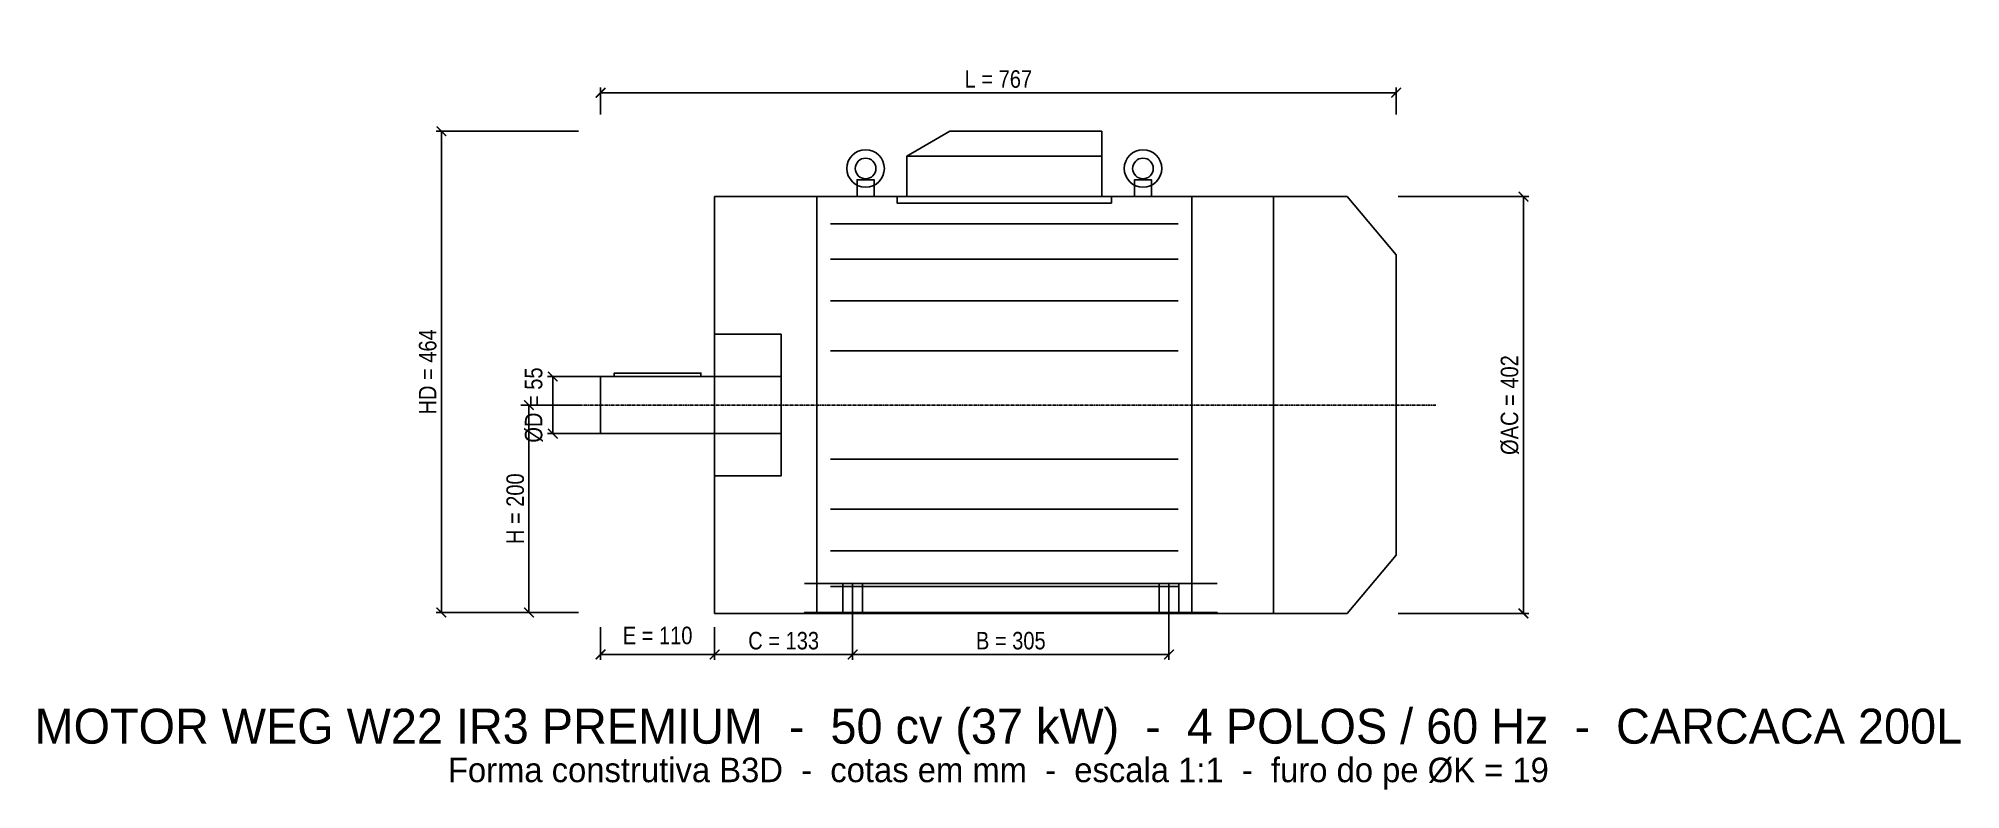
# Model space of a CAD drawing. Header units: metres. Extents: x -542 to 1311, y -371 to 354.
import ezdxf
from ezdxf.enums import TextEntityAlignment as Align

# ---------------------------------------------------------------- set-up
doc = ezdxf.new("R2010")
doc.units = ezdxf.units.M
doc.linetypes.add('CENTER', pattern=[5.08, 3.175, -0.635, 0.635, -0.635])
doc.linetypes.add('DASHED', pattern=[1.524, 1.27, -0.254])
for name, color, linetype in [('COTAS', 2, 'CONTINUOUS'), ('DETALHE', 8, 'DASHED'), ('EIXO', 3, 'CONTINUOUS'), ('EIXO_CENTRO', 6, 'CENTER'), ('MOTOR', 5, 'CONTINUOUS'), ('TEXTO', 7, 'CONTINUOUS')]:
    doc.layers.add(name, color=color, linetype=linetype)
doc.styles.add('OpenSansCondensed-Light', font='OpenSansCondensed-Light.ttf')
doc.dimstyles.new('PIVODRIP', dxfattribs={"dimtxt": 16.874, "dimasz": 9.2807, "dimexe": 5.0622, "dimexo": 5.9059, "dimgap": 4.72472, "dimtad": 1, "dimdec": 0, "dimzin": 12, "dimdsep": 46, "dimtxsty": 'OpenSansCondensed-Light', "dimblk": 'ARCHTICK', "dimcen": 2.5, "dimazin": 3, "dimtfac": 0.5, "dimtmove": 2, "dimatfit": 3})

# ---------------------------------------------------------------- blocks, each defined once
blk = doc.blocks.new('_ARCHTICK')
at = {"color": 0, "linetype": 'BYBLOCK', "const_width": 0.15}
blk.add_lwpolyline([(-0.5, -0.5), (0.5, 0.5)], dxfattribs=at)

msp = doc.modelspace()

# ---------------------------------------------------------------- linework, layer by layer
at = {"layer": 'DETALHE'}
for p, q in [((243, -220), (243, -171)), ((548, -220), (548, -171))]:
    msp.add_line(p, q, dxfattribs=at)
at = {"layer": 'EIXO'}
for points in [[(0, -27.5), (174.0575, -27.5), (174.0575, 27.5), (0, 27.5)], [(13.2, 27.5), (96.8, 27.5), (96.8, 30.8), (13.2, 30.8)]]:
    msp.add_lwpolyline(points, close=True, dxfattribs=at)
at = {"layer": 'EIXO_CENTRO'}
msp.add_line((-76.7, 0), (805.35, 0), dxfattribs=at)
at = {"layer": 'MOTOR'}
for p, q in [((295.274, 240.06), (483.176, 240.06)), ((208.55, -201), (208.55, 201)), ((569.9, -201), (569.9, 201)), ((648.74, -201), (648.74, 201)), ((221.69, 174.87), (556.76, 174.87)), ((221.69, 140.7), (556.76, 140.7)), ((221.69, 100.5), (556.76, 100.5)), ((221.69, 52.26), (556.76, 52.26)), ((221.69, -52.26), (556.76, -52.26)), ((221.69, -100.5), (556.76, -100.5)), ((221.69, -140.7), (556.76, -140.7)), ((196.7, -172), (594.3, -172)), ((221.69, -174.87), (556.76, -174.87))]:
    msp.add_line(p, q, dxfattribs=at)
for points in [[(295.274, 201), (295.274, 240.06), (336.6124, 264), (483.176, 264), (483.176, 201)], [(247.385, 201), (263.666, 201), (263.666, 217.281), (247.385, 217.281)], [(514.784, 201), (531.065, 201), (531.065, 217.281), (514.784, 217.281)], [(110, 201), (719.696, 201), (767, 144.72), (767, -144.72), (719.696, -201), (110, -201)], [(285.8789, 201), (492.5711, 201), (492.5711, 194.7), (285.8789, 194.7)], [(110, -68.34), (174.0575, -68.34), (174.0575, 68.34), (110, 68.34)], [(233.5, -200), (252.5, -200), (252.5, -172), (233.5, -172)], [(538.5, -200), (557.5, -200), (557.5, -172), (538.5, -172)]]:
    msp.add_lwpolyline(points, close=True, dxfattribs=at)
msp.add_lwpolyline([(196.7, -201), (196.7, -200), (594.3, -200), (594.3, -201)], dxfattribs=at)
for centre, radius in [((255.5255, 228.135), 18.09), ((522.9245, 228.135), 18.09), ((255.5255, 228.135), 9.9495), ((522.9245, 228.135), 9.9495)]:
    msp.add_circle(centre, radius, dxfattribs=at)

# ---------------------------------------------------------------- texts
at = {"layer": 'TEXTO'}
for s, height, p in [('MOTOR WEG W22 IR3 PREMIUM  -  50 cv (37 kW)  -  4 POLOS / 60 Hz  -  CARCACA 200L', 33.748, (383.5, -309.681)), ('Forma construtiva B3D  -  cotas em mm  -  escala 1:1  -  furo do pe %%cK = 19', 23.6236, (383.5, -351.866))]:
    msp.add_text(s, height=height, dxfattribs=at).set_placement(p, align=Align.MIDDLE_CENTER)

# ---------------------------------------------------------------- dimensions: what is measured, and where the dimension line sits
at = {"layer": 'COTAS'}
for base, p1, p2, text in [((0, 301.1228), (0, 274.1244), (767, 274.1244), 'L = <>'), ((0, -240.4976), (0, -208.437), (110, -208.437), 'E = <>'), ((110, -240.4976), (110, -208.437), (243, -208.437), 'C = <>'), ((243, -240.4976), (243, -208.437), (548, -208.437), 'B = <>')]:
    msp.add_linear_dim(base=base, p1=p1, p2=p2, text=text, dimstyle='PIVODRIP', dxfattribs=at).render()
for base, p1, p2, text in [((-153.4, -200), (-15.34, -200), (-15.34, 264), 'HD = <>'), ((889.72, -201), (763.165, -201), (763.165, 201), '%%cAC = <>'), ((-46.02, -27.5), (15.34, -27.5), (15.34, 27.5), '%%cD = <>'), ((-69.03, -200), (-15.34, -200), (-15.34, 0), 'H = <>')]:
    msp.add_linear_dim(base=base, p1=p1, p2=p2, angle=90, text=text, dimstyle='PIVODRIP', dxfattribs=at).render()

doc.saveas('drawing.dxf')
